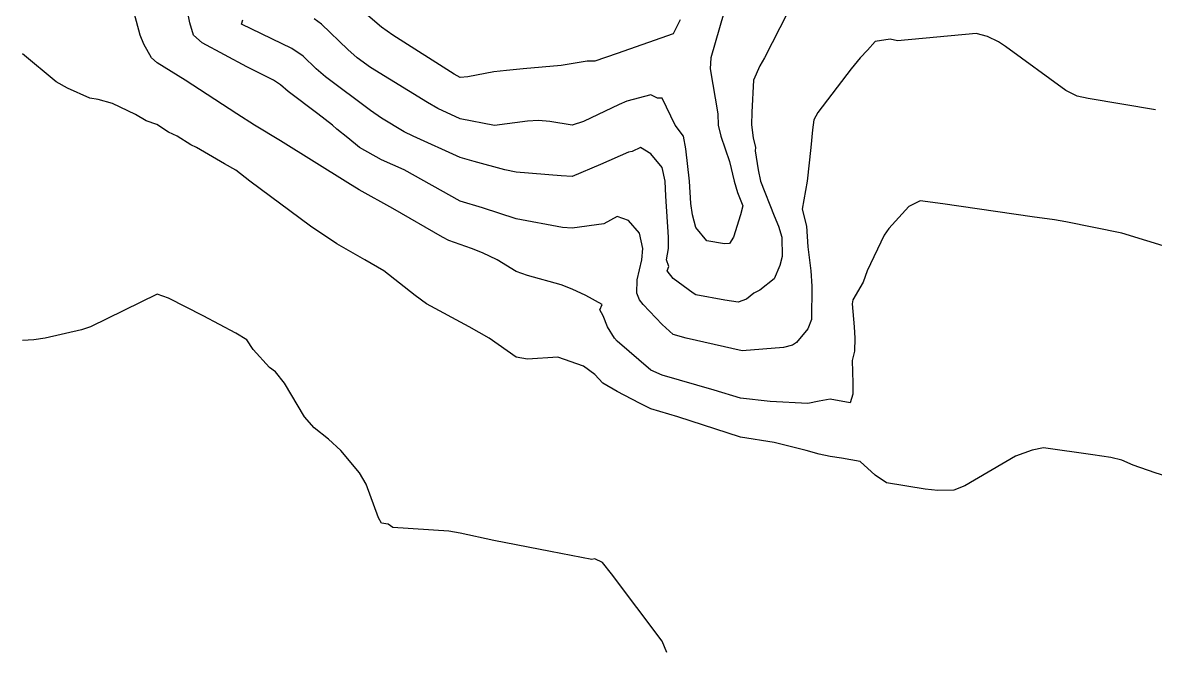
# Model space of a CAD drawing. Extents: x 4990 to 7010, y 3990 to 6010.
# Drawn here: x 4990 to 6000, y 3990 to 4551 of the extents above; entities that cross this region are included whole.
import ezdxf

# ---------------------------------------------------------------- set-up
doc = ezdxf.new("R2010")
doc.units = 0
doc.layers.add('Lines', color=7, linetype='Continuous')

msp = doc.modelspace()

# ---------------------------------------------------------------- linework, layer by layer
at = {"layer": 'Lines', "color": 0}
for p, q in [((5310, 4547.382, 85), (5271.95, 4580, 85)), ((5094.654, 4540, 45), (5089.362, 4560, 45)), ((5138.91, 4551.09, 55), (5137.26, 4560, 55)), ((5256.398, 4550, 75), (5250, 4554.721, 75)), ((5615.076, 4560, 75), (5603.584, 4520, 75)), ((5671.706, 4560, 65), (5651.332, 4520, 65)), ((5142.373, 4540, 55), (5138.91, 4551.09, 55)), ((5185.231, 4550, 65), (5186.195, 4553.805, 65)), ((5230, 4528.287, 65), (5185.231, 4550, 65)), ((5280, 4527.258, 75), (5256.398, 4550, 75)), ((5320, 4540.173, 85), (5310, 4547.382, 85)), ((5576.194, 4553.806, 85), (5570, 4541.195, 85)), ((5098.025, 4531.975, 45), (5094.654, 4540, 45)), ((5150, 4533.233, 55), (5142.373, 4540, 55)), ((5374.567, 4505.433, 85), (5320, 4540.173, 85)), ((5570, 4541.195, 85), (5520, 4523.706, 85)), ((5750, 4534.556, 55), (5743.243, 4526.757, 55)), ((5763.328, 4536.672, 55), (5750, 4534.556, 55)), ((5770, 4535.065, 55), (5763.328, 4536.672, 55)), ((5840, 4541.564, 55), (5770, 4535.065, 55)), ((5850, 4538.972, 55), (5840, 4541.564, 55)), ((5860, 4534.204, 55), (5850, 4538.972, 55)), ((5866.199, 4530, 55), (5860, 4534.204, 55)), ((5104.79, 4520, 45), (5098.025, 4531.975, 45)), ((5190, 4511.874, 55), (5150, 4533.233, 55)), ((5240, 4521.292, 65), (5230, 4528.287, 65)), ((5288.129, 4520, 75), (5280, 4527.258, 75)), ((5743.243, 4526.757, 55), (5736.496, 4520, 55)), ((5920, 4490.936, 55), (5866.199, 4530, 55)), ((5020, 4498.549, 35), (4990, 4523.425, 35)), ((5110, 4515.38, 45), (5104.79, 4520, 45)), ((5134.903, 4500, 45), (5110, 4515.38, 45)), ((5251.616, 4510, 65), (5240, 4521.292, 65)), ((5300, 4511.224, 75), (5288.129, 4520, 75)), ((5493.208, 4516.792, 85), (5470, 4513.206, 85)), ((5500, 4517.029, 85), (5493.208, 4516.792, 85)), ((5520, 4523.706, 85), (5500, 4517.029, 85)), ((5603.584, 4520, 75), (5602.932, 4510, 75)), ((5651.332, 4520, 65), (5647.216, 4512.784, 65)), ((5736.496, 4520, 55), (5728.623, 4510, 55)), ((5213.582, 4500, 55), (5190, 4511.874, 55)), ((5260, 4503.066, 65), (5251.616, 4510, 65)), ((5350.922, 4480, 75), (5300, 4511.224, 75)), ((5380, 4502.388, 85), (5374.567, 4505.433, 85)), ((5410, 4507.299, 85), (5386.995, 4503.005, 85)), ((5421.257, 4508.743, 85), (5410, 4507.299, 85)), ((5436.322, 4510, 85), (5421.257, 4508.743, 85)), ((5470, 4513.206, 85), (5436.322, 4510, 85)), ((5602.932, 4510, 75), (5609.771, 4470, 75)), ((5647.216, 4512.784, 65), (5641.453, 4500, 65)), ((5728.623, 4510, 55), (5698.816, 4471.184, 55)), ((5030, 4492.757, 35), (5020, 4498.549, 35)), ((5180.824, 4470, 45), (5134.903, 4500, 45)), ((5220, 4495.932, 55), (5213.582, 4500, 55)), ((5226.765, 4490, 55), (5220, 4495.932, 55)), ((5300, 4472.819, 65), (5260, 4503.066, 65)), ((5386.995, 4503.005, 85), (5380, 4502.388, 85)), ((5641.453, 4500, 65), (5640, 4471.398, 65)), ((5050, 4483.96, 35), (5030, 4492.757, 35)), ((5057.323, 4482.677, 35), (5050, 4483.96, 35)), ((5253.214, 4470, 55), (5226.765, 4490, 55)), ((5550, 4486.925, 75), (5528.713, 4481.287, 75)), ((5556.061, 4483.939, 75), (5550, 4486.925, 75)), ((5560, 4483.969, 75), (5556.061, 4483.939, 75)), ((5571.701, 4460, 75), (5560, 4483.969, 75)), ((5930, 4485.62, 55), (5920, 4490.936, 55)), ((5940, 4483.742, 55), (5930, 4485.62, 55)), ((6000, 4473.701, 55), (5940, 4483.742, 55)), ((5070, 4479.114, 35), (5057.323, 4482.677, 35)), ((5090.684, 4469.316, 35), (5070, 4479.114, 35)), ((5360, 4474.823, 75), (5350.922, 4480, 75)), ((5380, 4465.611, 75), (5360, 4474.823, 75)), ((5521.682, 4478.318, 75), (5490, 4463.253, 75)), ((5528.713, 4481.287, 75), (5521.682, 4478.318, 75)), ((5100, 4463.663, 35), (5090.684, 4469.316, 35)), ((5109.594, 4460.406, 35), (5100, 4463.663, 35)), ((5196.813, 4460, 45), (5180.824, 4470, 45)), ((5266.14, 4460, 55), (5253.214, 4470, 55)), ((5310, 4466.026, 65), (5300, 4472.819, 65)), ((5330, 4454.017, 65), (5310, 4466.026, 65)), ((5410.541, 4459.459, 75), (5380, 4465.611, 75)), ((5440, 4463.415, 75), (5410.541, 4459.459, 75)), ((5450, 4464.038, 75), (5440, 4463.415, 75)), ((5460, 4463.094, 75), (5450, 4464.038, 75)), ((5490, 4463.253, 75), (5480, 4459.901, 75)), ((5609.771, 4470, 75), (5610.094, 4460, 75)), ((5640, 4471.398, 65), (5639.884, 4460.116, 65)), ((5695.391, 4464.609, 55), (5694.13, 4455.87, 55)), ((5698.816, 4471.184, 55), (5695.391, 4464.609, 55)), ((5120, 4453.626, 35), (5109.594, 4460.406, 35)), ((5127.739, 4450, 35), (5120, 4453.626, 35)), ((5220, 4445.993, 45), (5196.813, 4460, 45)), ((5270, 4456.236, 55), (5266.14, 4460, 55)), ((5280, 4448.735, 55), (5270, 4456.236, 55)), ((5338.144, 4450, 65), (5330, 4454.017, 65)), ((5480, 4459.901, 75), (5460, 4463.094, 75)), ((5579.068, 4450, 75), (5571.701, 4460, 75)), ((5610.094, 4460, 75), (5612.279, 4450, 75)), ((5639.884, 4460.116, 65), (5641.285, 4448.715, 65)), ((5694.13, 4455.87, 55), (5692.726, 4440, 55)), ((5140, 4442.298, 35), (5127.739, 4450, 35)), ((5280, 4408.462, 45), (5220, 4445.993, 45)), ((5290.255, 4440, 55), (5280, 4448.735, 55)), ((5380, 4430.96, 65), (5338.144, 4450, 65)), ((5581.092, 4438.908, 75), (5579.068, 4450, 75)), ((5612.279, 4450, 75), (5620, 4427.512, 75)), ((5641.285, 4448.715, 65), (5643.195, 4440, 65)), ((5145.114, 4440, 35), (5140, 4442.298, 35)), ((5170, 4425.45, 35), (5145.114, 4440, 35)), ((5310, 4428.983, 55), (5290.255, 4440, 55)), ((5530, 4435.966, 65), (5505.042, 4424.958, 65)), ((5533.468, 4436.532, 65), (5530, 4435.966, 65)), ((5540.866, 4440, 65), (5533.468, 4436.532, 65)), ((5550, 4434.275, 65), (5540.866, 4440, 65)), ((5560, 4422.132, 65), (5550, 4434.275, 65)), ((5584.468, 4410, 75), (5581.092, 4438.908, 75)), ((5643.195, 4440, 65), (5643.042, 4436.958, 65)), ((5643.042, 4436.958, 65), (5645.689, 4420, 65)), ((5692.726, 4440, 55), (5689.267, 4410, 55)), ((5180, 4419.911, 35), (5170, 4425.45, 35)), ((5330.228, 4420, 55), (5310, 4428.983, 55)), ((5392.602, 4427.398, 65), (5380, 4430.96, 65)), ((5420, 4420.181, 65), (5392.602, 4427.398, 65)), ((5505.042, 4424.958, 65), (5480, 4414.283, 65)), ((5620, 4427.512, 75), (5624.336, 4410, 75)), ((5192.594, 4410, 35), (5180, 4419.911, 35)), ((5380, 4392.235, 55), (5330.228, 4420, 55)), ((5430, 4418.012, 65), (5420, 4420.181, 65)), ((5470, 4414.606, 65), (5430, 4418.012, 65)), ((5480, 4414.283, 65), (5470, 4414.606, 65)), ((5562.88, 4410, 65), (5560, 4422.132, 65)), ((5645.689, 4420, 65), (5647.673, 4410, 65)), ((5246.507, 4370, 35), (5192.594, 4410, 35)), ((5290, 4402.311, 45), (5280, 4408.462, 45)), ((5563.403, 4396.597, 65), (5562.88, 4410, 65)), ((5585.623, 4390, 75), (5584.468, 4410, 75)), ((5624.336, 4410, 75), (5627.326, 4400, 75)), ((5647.673, 4410, 65), (5660, 4379.181, 65)), ((5689.267, 4410, 55), (5684.922, 4385.078, 55)), ((5320, 4385.651, 45), (5290, 4402.311, 45)), ((5565.794, 4360, 65), (5563.403, 4396.597, 65)), ((5627.326, 4400, 75), (5631.947, 4388.053, 75)), ((5790, 4392.566, 45), (5780, 4387.371, 45)), ((5810.305, 4389.695, 45), (5790, 4392.566, 45)), ((5364.404, 4360, 45), (5320, 4385.651, 45)), ((5400, 4386.104, 55), (5380, 4392.235, 55)), ((5430, 4376.498, 55), (5400, 4386.104, 55)), ((5587.219, 4380, 75), (5585.623, 4390, 75)), ((5631.947, 4388.053, 75), (5630.087, 4379.913, 75)), ((5684.922, 4385.078, 55), (5688.755, 4370, 55)), ((5780, 4387.371, 45), (5762.255, 4367.745, 45)), ((5890, 4378.101, 45), (5810.305, 4389.695, 45)), ((5471.306, 4368.694, 55), (5430, 4376.498, 55)), ((5520, 4378.618, 55), (5507.995, 4372.005, 55)), ((5530, 4374.979, 55), (5520, 4378.618, 55)), ((5540, 4363.614, 55), (5530, 4374.979, 55)), ((5590, 4368.644, 75), (5587.219, 4380, 75)), ((5630.087, 4379.913, 75), (5623.687, 4360, 75)), ((5660, 4379.181, 65), (5663.909, 4370, 65)), ((5910, 4375.368, 45), (5890, 4378.101, 45)), ((5920, 4373.603, 45), (5910, 4375.368, 45)), ((5970, 4363.632, 45), (5920, 4373.603, 45)), ((5270, 4354.048, 35), (5246.507, 4370, 35)), ((5480, 4367.985, 55), (5471.306, 4368.694, 55)), ((5507.995, 4372.005, 55), (5480, 4367.985, 55)), ((5542.863, 4350, 55), (5540, 4363.614, 55)), ((5600, 4356.679, 75), (5590, 4368.644, 75)), ((5663.909, 4370, 65), (5666.682, 4360, 65)), ((5688.755, 4370, 55), (5690, 4351.324, 55)), ((5762.255, 4367.745, 45), (5758.133, 4361.867, 45)), ((6014.623, 4350, 45), (5970, 4363.632, 45)), ((5294.947, 4340, 35), (5270, 4354.048, 35)), ((5370, 4357.057, 45), (5364.404, 4360, 45)), ((5390.22, 4350, 45), (5370, 4357.057, 45)), ((5565.835, 4350, 65), (5565.794, 4360, 65)), ((5615.795, 4354.205, 75), (5600, 4356.679, 75)), ((5620, 4354.555, 75), (5615.795, 4354.205, 75)), ((5623.687, 4360, 75), (5620, 4354.555, 75)), ((5666.682, 4360, 65), (5667.072, 4342.928, 65)), ((5758.133, 4361.867, 45), (5743.015, 4330, 45)), ((5400, 4346.145, 45), (5390.22, 4350, 45)), ((5413.028, 4340, 45), (5400, 4346.145, 45)), ((5542.007, 4340, 55), (5542.863, 4350, 55)), ((5564.016, 4340, 65), (5565.835, 4350, 65)), ((5667.072, 4342.928, 65), (5665.081, 4334.919, 65)), ((5690, 4351.324, 55), (5692.646, 4330, 55)), ((5311.86, 4330, 35), (5294.947, 4340, 35)), ((5430, 4329.406, 45), (5413.028, 4340, 45)), ((5537.936, 4322.064, 55), (5542.007, 4340, 55)), ((5566, 4334, 65), (5564.016, 4340, 65)), ((5564.508, 4330, 65), (5566, 4334, 65)), ((5665.081, 4334.919, 65), (5660, 4323.049, 65)), ((5340, 4307.964, 35), (5311.86, 4330, 35)), ((5440, 4325.863, 45), (5430, 4329.406, 45)), ((5470, 4317.479, 45), (5440, 4325.863, 45)), ((5537.609, 4310, 55), (5537.936, 4322.064, 55)), ((5570, 4323.071, 65), (5564.508, 4330, 65)), ((5587.607, 4310, 65), (5570, 4323.071, 65)), ((5660, 4323.049, 65), (5647.092, 4312.908, 65)), ((5692.646, 4330, 55), (5693.496, 4316.504, 55)), ((5743.015, 4330, 45), (5739.436, 4320, 45)), ((5480, 4313.703, 45), (5470, 4317.479, 45)), ((5491.979, 4308.021, 45), (5480, 4313.703, 45)), ((5647.092, 4312.908, 65), (5641.96, 4310, 65)), ((5693.496, 4316.504, 55), (5693.323, 4286.677, 55)), ((5739.436, 4320, 45), (5730, 4304.058, 45)), ((5110, 4309.167, 25), (5050.376, 4280, 25)), ((5120, 4305.815, 25), (5110, 4309.167, 25)), ((5150.84, 4290, 25), (5120, 4305.815, 25)), ((5350, 4300.735, 35), (5340, 4307.964, 35)), ((5506.539, 4300, 45), (5491.979, 4308.021, 45)), ((5540, 4304.285, 55), (5537.609, 4310, 55)), ((5543.11, 4300, 55), (5540, 4304.285, 55)), ((5590, 4308.594, 65), (5587.607, 4310, 65)), ((5616.124, 4303.876, 65), (5590, 4308.594, 65)), ((5627.856, 4302.144, 65), (5616.124, 4303.876, 65)), ((5635.289, 4304.711, 65), (5627.856, 4302.144, 65)), ((5641.96, 4310, 65), (5635.289, 4304.711, 65)), ((5730, 4304.058, 45), (5729.474, 4300.526, 45)), ((5388.136, 4280, 35), (5350, 4300.735, 35)), ((5504.605, 4295.395, 45), (5506.539, 4300, 45)), ((5507.591, 4290, 45), (5504.605, 4295.395, 45)), ((5560, 4282.357, 55), (5543.11, 4300, 55)), ((5729.474, 4300.526, 45), (5731.42, 4280, 45)), ((5180, 4274.564, 25), (5150.84, 4290, 25)), ((5511.407, 4280, 45), (5507.591, 4290, 45)), ((5570, 4273.302, 55), (5560, 4282.357, 55)), ((5693.323, 4286.677, 55), (5690, 4278.382, 55)), ((5042.586, 4277.414, 25), (5010, 4270.135, 25)), ((5050.376, 4280, 25), (5042.586, 4277.414, 25)), ((5190, 4268.453, 25), (5180, 4274.564, 25)), ((5405.906, 4270, 35), (5388.136, 4280, 35)), ((5517.756, 4270, 45), (5511.407, 4280, 45)), ((5581.593, 4270, 55), (5570, 4273.302, 55)), ((5690, 4278.382, 55), (5680, 4266.134, 55)), ((5731.42, 4280, 45), (5731.874, 4270, 45)), ((5000, 4268.522, 25), (4990, 4267.872, 25)), ((5010, 4270.135, 25), (5000, 4268.522, 25)), ((5195.351, 4260, 25), (5190, 4268.453, 25)), ((5430, 4253.048, 35), (5405.906, 4270, 35)), ((5520, 4267.43, 45), (5517.756, 4270, 45)), ((5550, 4241.431, 45), (5520, 4267.43, 45)), ((5631.297, 4258.703, 55), (5581.593, 4270, 55)), ((5668.273, 4261.727, 55), (5631.297, 4258.703, 55)), ((5676.174, 4263.826, 55), (5668.273, 4261.727, 55)), ((5680, 4266.134, 55), (5676.174, 4263.826, 55)), ((5731.874, 4270, 45), (5731.626, 4258.374, 45)), ((5210, 4243.933, 25), (5195.351, 4260, 25)), ((5440, 4251.37, 35), (5430, 4253.048, 35)), ((5466.972, 4253.028, 35), (5440, 4251.37, 35)), ((5490, 4245.208, 35), (5466.972, 4253.028, 35)), ((5731.626, 4258.374, 45), (5729.385, 4250, 45)), ((5215.273, 4240, 25), (5210, 4243.933, 25)), ((5500, 4237.588, 35), (5490, 4245.208, 35)), ((5560, 4236.97, 45), (5550, 4241.431, 45)), ((5729.385, 4250, 45), (5730.205, 4230, 45)), ((5223.565, 4230, 25), (5215.273, 4240, 25)), ((5507.263, 4230, 35), (5500, 4237.588, 35)), ((5606.452, 4223.548, 45), (5560, 4236.97, 45)), ((5241.337, 4200, 25), (5223.565, 4230, 25)), ((5520, 4222.497, 35), (5507.263, 4230, 35)), ((5540, 4211.974, 35), (5520, 4222.497, 35)), ((5630, 4216.468, 45), (5606.452, 4223.548, 45)), ((5730.205, 4230, 45), (5730.036, 4220, 45)), ((5550, 4207.079, 35), (5540, 4211.974, 35)), ((5656.278, 4213.722, 45), (5630, 4216.468, 45)), ((5690, 4211.754, 45), (5656.278, 4213.722, 45)), ((5700, 4213.963, 45), (5690, 4211.754, 45)), ((5710, 4215.573, 45), (5700, 4213.963, 45)), ((5727.652, 4212.348, 45), (5710, 4215.573, 45)), ((5730.036, 4220, 45), (5727.652, 4212.348, 45)), ((5574.227, 4200, 35), (5550, 4207.079, 35)), ((5250, 4190.049, 25), (5241.337, 4200, 25)), ((5630, 4181.873, 35), (5574.227, 4200, 35)), ((5262.654, 4180, 25), (5250, 4190.049, 25)), ((5660, 4177.062, 35), (5630, 4181.873, 35)), ((5273.798, 4170, 25), (5262.654, 4180, 25)), ((5688.495, 4170, 35), (5660, 4177.062, 35)), ((5900, 4172.428, 35), (5890, 4170.062, 35)), ((5943.908, 4166.092, 35), (5900, 4172.428, 35)), ((5290.245, 4150, 25), (5273.798, 4170, 25)), ((5700, 4166.634, 35), (5688.495, 4170, 35)), ((5710, 4164.512, 35), (5700, 4166.634, 35)), ((5720, 4163.104, 35), (5710, 4164.512, 35)), ((5736.598, 4160, 35), (5720, 4163.104, 35)), ((5875.23, 4164.77, 35), (5830, 4138.508, 35)), ((5890, 4170.062, 35), (5875.23, 4164.77, 35)), ((5960, 4163.557, 35), (5943.908, 4166.092, 35)), ((5970, 4161.374, 35), (5960, 4163.557, 35)), ((5980, 4156.914, 35), (5970, 4161.374, 35)), ((5750, 4147.921, 35), (5736.598, 4160, 35)), ((5999.556, 4150, 35), (5980, 4156.914, 35)), ((5296.236, 4140, 25), (5290.245, 4150, 25)), ((5760, 4140.955, 35), (5750, 4147.921, 35)), ((5794.667, 4135.333, 35), (5760, 4140.955, 35)), ((6050, 4134.531, 35), (5999.556, 4150, 35)), ((5307.353, 4110, 25), (5296.236, 4140, 25)), ((5805.808, 4134.192, 35), (5794.667, 4135.333, 35)), ((5820, 4134.5, 35), (5805.808, 4134.192, 35)), ((5830, 4138.508, 35), (5820, 4134.5, 35)), ((5310, 4105.242, 25), (5307.353, 4110, 25)), ((5315.813, 4104.188, 25), (5310, 4105.242, 25)), ((5320, 4101.31, 25), (5315.813, 4104.188, 25)), ((5370, 4098.024, 25), (5320, 4101.31, 25)), ((5380, 4096.285, 25), (5370, 4098.024, 25)), ((5410, 4089.64, 25), (5380, 4096.285, 25)), ((5460.673, 4080, 25), (5410, 4089.64, 25)), ((5497.289, 4072.711, 25), (5460.673, 4080, 25)), ((5500, 4073.357, 25), (5497.289, 4072.711, 25)), ((5507.021, 4070, 25), (5500, 4073.357, 25)), ((5514.83, 4060, 25), (5507.021, 4070, 25)), ((5560, 4000.05, 25), (5514.83, 4060, 25)), ((5564.203, 3990, 25), (5560, 4000.05, 25))]:
    msp.add_line(p, q, dxfattribs=at)

doc.saveas('drawing.dxf')
